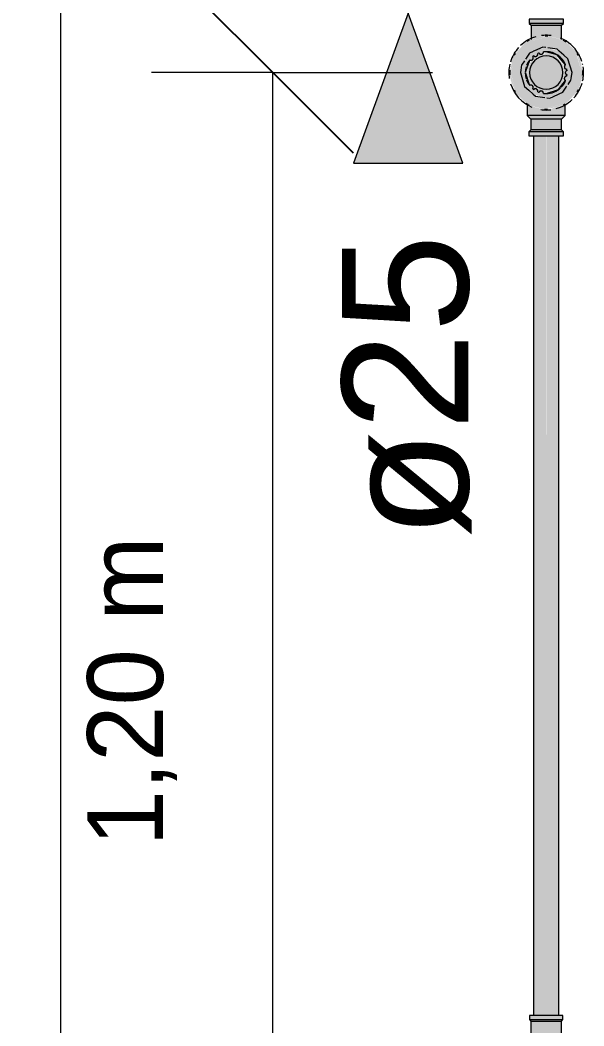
# Model space of a CAD drawing. Header units: metres. Extents: x 147 to 427, y -16 to 162.
# Drawn here: x 393.607 to 394.165, y 0.257 to 1.252 of the extents above; entities that cross this region are included whole.
import ezdxf

# ---------------------------------------------------------------- set-up
doc = ezdxf.new("R2010")
doc.units = ezdxf.units.M
for name, color, linetype, lineweight in [('A-ANNO-DIMS', 7, 'Continuous', 5), ('A-ANNO-DIMS-50', 7, 'Continuous', 5), ('P-PIPE', 7, 'Continuous', 5), ('P-PIPE-IDEN', 7, 'Continuous', 5), ('P-SANR-FIXT', 7, 'Continuous', 5)]:
    doc.layers.add(name, color=color, linetype=linetype, lineweight=lineweight)
doc.styles.add('Arial_25', font='arial.ttf', dxfattribs={"height": 0.125})
doc.styles.add('Century Gothic', font='GOTHIC.TTF', dxfattribs={"height": 0.05})
doc.styles.add('Century Gothic_1', font='GOTHIC.TTF', dxfattribs={"height": 0.075})
doc.dimstyles.new('Setores_1_5', dxfattribs={"dimscale": 0.3048, "dimtxt": 0.078313, "dimasz": 0.520833, "dimexe": 0.393701, "dimexo": 0.246063, "dimgap": 0.287073, "dimtad": 1, "dimrnd": 0.01, "dimzin": 0, "dimdsep": 46, "dimtxsty": 'Century Gothic_1', "dimblk1": 'OBLIQUE', "dimblk2": 'OBLIQUE', "dimsah": 1, "dimcen": 0.09, "dimazin": 0, "dimtfac": 1, "dimtdec": 4, "dimtix": 1, "dimtmove": 0, "dimatfit": 3, "dimfxl": 1, "dimtvp": 1, "dimtolj": 1, "dimtzin": 0, "dimarcsym": 2})
doc.dimstyles.new('Setores_1_mm', dxfattribs={"dimscale": 0.3048, "dimtxt": 0.052208, "dimasz": 0.520833, "dimexe": 0.393701, "dimexo": 0.246063, "dimgap": 0.287073, "dimtad": 1, "dimrnd": 0.01, "dimzin": 0, "dimdsep": 46, "dimtxsty": 'Century Gothic', "dimblk1": 'OBLIQUE', "dimblk2": 'OBLIQUE', "dimsah": 1, "dimcen": 0.09, "dimazin": 0, "dimtfac": 1, "dimtdec": 4, "dimtix": 1, "dimtmove": 0, "dimatfit": 3, "dimfxl": 1, "dimtvp": 1, "dimtolj": 1, "dimtzin": 0, "dimarcsym": 2})

# ---------------------------------------------------------------- blocks, each defined once
blk = doc.blocks.new('AF_Soldavel_Curva 45_90 - Standard-V242-HH')
at = {"layer": 'P-PIPE', "true_color": 0x69503c}
for points in [[(-159.07452, 0.26339), (-159.04152, 0.26339), (-159.04209, 0.26739), (-159.07452, 0.26739)], [(-159.10391, 0.18596), (-159.09681, 0.18681), (-159.09199, 0.1877), (-159.08098, 0.19052), (-159.06672, 0.19935), (-159.06403, 0.20145), (-159.05977, 0.20571), (-159.05511, 0.21237), (-159.04844, 0.22334), (-159.04517, 0.23666), (-159.04478, 0.23892), (-159.04483, 0.24589), (-159.0722, 0.24537), (-159.07703, 0.22927), (-159.08823, 0.21824), (-159.10391, 0.21404), (-159.10391, 0.18633)], [(-159.04642, 0.23054), (-159.04475, 0.23892), (-159.04524, 0.23631), (-159.04627, 0.2313)], [(-159.12141, 0.1835), (-159.12141, 0.2165), (-159.12541, 0.21594), (-159.12541, 0.1835)], [(-159.10909, 0.1849), (-159.10501, 0.1849), (-159.10501, 0.2151), (-159.12001, 0.21459), (-159.12001, 0.1849)]]:
    blk.add_hatch(color=27, dxfattribs=at).paths.add_polyline_path(points)
h = blk.add_hatch(color=27, dxfattribs=at)
h.paths.add_polyline_path([(-159.04338, 0.26199), (-159.04209, 0.26339), (-159.04252, 0.26339), (-159.04292, 0.26273)])
h.paths.add_polyline_path([(-159.04395, 0.26199), (-159.04338, 0.26247), (-159.04292, 0.26339), (-159.07312, 0.26296), (-159.07202, 0.26199), (-159.04515, 0.26199)])
h = blk.add_hatch(color=27, dxfattribs=at)
h.paths.add_polyline_path([(-159.04338, 0.24699), (-159.04292, 0.24699), (-159.04344, 0.26199)])
h.paths.add_polyline_path([(-159.04344, 0.24699), (-159.04338, 0.24699), (-159.04395, 0.26199), (-159.07312, 0.26199), (-159.07312, 0.24699), (-159.04384, 0.24699)])
h = blk.add_hatch(color=27, dxfattribs=at)
h.paths.add_polyline_path([(-159.04727, 0.24589), (-159.04627, 0.24699), (-159.06959, 0.24699), (-159.06813, 0.24589), (-159.04847, 0.24589)])
h.paths.add_polyline_path([(-159.07, 0.24589), (-159.0701, 0.24699), (-159.07052, 0.24653), (-159.0701, 0.24601)])
h.paths.add_polyline_path([(-159.07122, 0.24589), (-159.07122, 0.24699), (-159.07195, 0.2467)])
h.paths.add_polyline_path([(-159.04605, 0.24589), (-159.04483, 0.24699), (-159.04552, 0.24653), (-159.04597, 0.24599)])
h = blk.add_hatch(color=27, dxfattribs=at)
h.paths.add_polyline_path([(-159.12141, 0.18449), (-159.12001, 0.186), (-159.1205, 0.21464), (-159.12141, 0.2151), (-159.12141, 0.18482)])
h.paths.add_polyline_path([(-159.12141, 0.1835), (-159.12001, 0.1849), (-159.12141, 0.18406)])
h = blk.add_hatch(color=27, dxfattribs=at)
h.paths.add_polyline_path([(-159.10501, 0.18843), (-159.10391, 0.1896), (-159.10449, 0.21187), (-159.10501, 0.21178), (-159.10501, 0.18868)])
h.paths.add_polyline_path([(-159.10501, 0.18712), (-159.10391, 0.18803), (-159.10501, 0.18785), (-159.10501, 0.1875)])
h.paths.add_polyline_path([(-159.10501, 0.18581), (-159.10418, 0.18688), (-159.10501, 0.18669), (-159.10501, 0.18633)])
h.paths.add_polyline_path([(-159.10391, 0.21198), (-159.10501, 0.21311), (-159.10455, 0.2125), (-159.10401, 0.21205)])
at = {"layer": 'P-PIPE'}
for p, q in [((-159.07452, 0.26739), (-159.07452, 0.26339)), ((-159.04152, 0.26739), (-159.07452, 0.26739)), ((-159.07452, 0.26339), (-159.07312, 0.26199)), ((-159.07452, 0.26339), (-159.04152, 0.26339)), ((-159.07312, 0.26199), (-159.07312, 0.24699)), ((-159.07312, 0.26199), (-159.04292, 0.26199)), ((-159.04292, 0.26199), (-159.04152, 0.26339)), ((-159.04292, 0.24699), (-159.04292, 0.26199)), ((-159.04152, 0.26339), (-159.04152, 0.26739)), ((-159.07312, 0.24699), (-159.07206, 0.24589)), ((-159.07312, 0.24699), (-159.04292, 0.24699)), ((-159.07206, 0.24589), (-159.04398, 0.24589)), ((-159.04398, 0.24589), (-159.04292, 0.24699)), ((-159.12141, 0.2165), (-159.12541, 0.2165)), ((-159.12541, 0.2165), (-159.12541, 0.1835)), ((-159.12001, 0.2151), (-159.12141, 0.2165)), ((-159.12141, 0.2165), (-159.12141, 0.1835)), ((-159.10501, 0.2151), (-159.12001, 0.2151)), ((-159.12001, 0.2151), (-159.12001, 0.1849)), ((-159.10391, 0.21404), (-159.10501, 0.2151)), ((-159.10501, 0.2151), (-159.10501, 0.1849)), ((-159.10391, 0.21404), (-159.10391, 0.18596)), ((-159.12541, 0.1835), (-159.12141, 0.1835)), ((-159.12141, 0.1835), (-159.12001, 0.1849)), ((-159.12001, 0.1849), (-159.10501, 0.1849)), ((-159.10501, 0.1849), (-159.10391, 0.18596))]:
    blk.add_line(p, q, dxfattribs=at)
at = {"layer": 'P-PIPE', "flags": 128}
for points in [[(-159.10391, 0.18596), (-159.10152, 0.18601), (-159.09913, 0.18615), (-159.09674, 0.18639), (-159.09437, 0.18673), (-159.09201, 0.18715), (-159.08967, 0.18768), (-159.08735, 0.18829), (-159.08506, 0.189), (-159.0828, 0.1898), (-159.08058, 0.19069), (-159.07839, 0.19167), (-159.07624, 0.19273), (-159.07414, 0.19388), (-159.07208, 0.19511), (-159.07008, 0.19643), (-159.06812, 0.19782), (-159.06623, 0.19929), (-159.0644, 0.20083), (-159.06263, 0.20245), (-159.06092, 0.20414), (-159.05929, 0.20589), (-159.05772, 0.20771), (-159.05623, 0.20958), (-159.05482, 0.21152), (-159.05349, 0.21351), (-159.05223, 0.21555), (-159.05106, 0.21764), (-159.04997, 0.21978), (-159.04897, 0.22196), (-159.04806, 0.22417), (-159.04723, 0.22642), (-159.0465, 0.22871), (-159.04586, 0.23102), (-159.04531, 0.23335), (-159.04486, 0.2357), (-159.0445, 0.23807), (-159.04423, 0.24046), (-159.04406, 0.24285), (-159.04399, 0.24524), (-159.04398, 0.24589)], [(-159.07206, 0.24589), (-159.07209, 0.24462), (-159.07217, 0.24334), (-159.07229, 0.24208), (-159.07247, 0.24082), (-159.0727, 0.23956), (-159.07298, 0.23832), (-159.07331, 0.23709), (-159.07368, 0.23587), (-159.07411, 0.23467), (-159.07458, 0.23349), (-159.0751, 0.23232), (-159.07566, 0.23118), (-159.07627, 0.23006), (-159.07693, 0.22897), (-159.07763, 0.22791), (-159.07837, 0.22687), (-159.07915, 0.22586), (-159.07997, 0.22489), (-159.08083, 0.22395), (-159.08172, 0.22304), (-159.08266, 0.22217), (-159.08362, 0.22134), (-159.08462, 0.22055), (-159.08565, 0.2198), (-159.08671, 0.21909), (-159.08779, 0.21842), (-159.0889, 0.2178), (-159.09004, 0.21722), (-159.0912, 0.21669), (-159.09237, 0.2162), (-159.09357, 0.21577), (-159.09478, 0.21538), (-159.09601, 0.21504), (-159.09725, 0.21475), (-159.0985, 0.2145), (-159.09976, 0.21431), (-159.10103, 0.21417), (-159.1023, 0.21408), (-159.10357, 0.21404), (-159.10391, 0.21404)]]:
    blk.add_lwpolyline(points, dxfattribs=at)
blk = doc.blocks.new('AF_Registro de Pressão - Ø3_4_ _25mm_-V263-HH')
at = {"layer": 'P-SANR-FIXT', "true_color": 0xe1e1e1}
h = blk.add_hatch(color=254, dxfattribs=at)
h.paths.add_polyline_path([(-159.05802, 1.16304), (-159.05802, 1.16389), (-159.06243, 1.16447), (-159.06441, 1.16477), (-159.05803, 1.16304)])
h.paths.add_polyline_path([(-159.06968, 1.16634), (-159.07661, 1.16925), (-159.07938, 1.17126), (-159.07964, 1.17136), (-159.08669, 1.1787), (-159.09012, 1.18408), (-159.09072, 1.18408), (-159.08933, 1.18081), (-159.07564, 1.16776), (-159.06992, 1.16638)])
h.paths.add_polyline_path([(-159.0935, 1.19446), (-159.09361, 1.20196), (-159.09358, 1.20427), (-159.09325, 1.20577), (-159.09483, 1.19942), (-159.09359, 1.19478)])
h.paths.add_polyline_path([(-159.09226, 1.21018), (-159.09003, 1.21609), (-159.08809, 1.2195), (-159.088, 1.22051), (-159.09027, 1.21761), (-159.09217, 1.21052)])
h.paths.add_polyline_path([(-159.0827, 1.22582), (-159.07807, 1.22938), (-159.07795, 1.23), (-159.07022, 1.23348), (-159.07782, 1.23069), (-159.08229, 1.22622)])
h.paths.add_polyline_path([(-159.06359, 1.23547), (-159.06056, 1.23578), (-159.05802, 1.23611), (-159.05822, 1.23691), (-159.06309, 1.2356)])
h = blk.add_hatch(color=254, dxfattribs=at)
h.paths.add_polyline_path([(-159.09325, 1.2), (-159.08789, 1.21825), (-159.07564, 1.23051), (-159.05802, 1.23545), (-159.0581, 1.23585), (-159.0648, 1.2352), (-159.07102, 1.23325), (-159.07798, 1.22988), (-159.07807, 1.22938), (-159.08029, 1.22809), (-159.08853, 1.21878), (-159.09134, 1.21313), (-159.09355, 1.2033), (-159.09353, 1.20227)])
h.paths.add_polyline_path([(-159.05802, 1.16414), (-159.05802, 1.16477), (-159.07618, 1.17004), (-159.08853, 1.18239), (-159.09338, 1.19942), (-159.09359, 1.19615), (-159.09325, 1.19264), (-159.08848, 1.18112), (-159.08626, 1.17814), (-159.07938, 1.17126), (-159.07744, 1.17008), (-159.0753, 1.16868), (-159.06992, 1.16642), (-159.06243, 1.16447), (-159.05963, 1.16432)])
h = blk.add_hatch(color=254, dxfattribs=at)
h.paths.add_polyline_path([(-159.05802, 1.16477), (-159.05802, 1.17979), (-159.05959, 1.18059), (-159.0599, 1.18107), (-159.06079, 1.18181), (-159.06254, 1.18187), (-159.0631, 1.18187), (-159.06672, 1.18322), (-159.06708, 1.18384), (-159.06771, 1.18378), (-159.0708, 1.18614), (-159.07108, 1.18644), (-159.07025, 1.18801), (-159.07205, 1.18744), (-159.07289, 1.18769), (-159.07462, 1.18834), (-159.078, 1.19573), (-159.07847, 1.2017), (-159.0771, 1.2076), (-159.07386, 1.21241), (-159.07291, 1.21166), (-159.07166, 1.21283), (-159.07054, 1.21283), (-159.07108, 1.21356), (-159.06811, 1.21598), (-159.06749, 1.21592), (-159.06723, 1.2165), (-159.06411, 1.21788), (-159.06291, 1.21761), (-159.06255, 1.21819), (-159.06126, 1.21859), (-159.05984, 1.21947), (-159.05979, 1.21992), (-159.05802, 1.22068), (-159.05802, 1.23523), (-159.07564, 1.23051), (-159.08853, 1.21761), (-159.0931, 1.19942), (-159.08853, 1.18239), (-159.07564, 1.16949), (-159.06056, 1.16545)])
h.paths.add_polyline_path([(-159.05904, 1.175), (-159.06309, 1.17548), (-159.06885, 1.17762), (-159.06813, 1.1779), (-159.06813, 1.17797), (-159.05921, 1.17508)])
h.paths.add_polyline_path([(-159.07089, 1.17866), (-159.07758, 1.18408), (-159.07898, 1.18643), (-159.0789, 1.18676), (-159.07584, 1.18392), (-159.07585, 1.18343), (-159.07509, 1.18239), (-159.07395, 1.18202), (-159.07087, 1.1787)])
h.paths.add_polyline_path([(-159.07958, 1.18732), (-159.08015, 1.18814), (-159.08092, 1.1892), (-159.0813, 1.19378), (-159.07998, 1.1892), (-159.08003, 1.18882), (-159.07952, 1.18744)])
h.paths.add_polyline_path([(-159.08313, 1.20112), (-159.0821, 1.20721), (-159.07998, 1.2108), (-159.08305, 1.20118)])
h.paths.add_polyline_path([(-159.07904, 1.21308), (-159.0791, 1.21401), (-159.07784, 1.21563), (-159.07292, 1.22037), (-159.07227, 1.22037), (-159.07171, 1.22037), (-159.07509, 1.21761), (-159.07564, 1.21719), (-159.07698, 1.21495), (-159.0789, 1.21324)])
h.paths.add_polyline_path([(-159.07068, 1.22136), (-159.07009, 1.22184), (-159.0674, 1.22302), (-159.06426, 1.22407), (-159.06181, 1.22485), (-159.06056, 1.22499), (-159.06056, 1.22455), (-159.07063, 1.22138)])
h = blk.add_hatch(color=254, dxfattribs=at)
h.paths.add_polyline_path([(-159.05802, 1.16304), (-159.05581, 1.16421), (-159.05802, 1.16389), (-159.05802, 1.1635)])
h.paths.add_polyline_path([(-159.04844, 1.16561), (-159.0392, 1.16834), (-159.03719, 1.17108), (-159.03954, 1.16915), (-159.0411, 1.1684), (-159.04583, 1.16652), (-159.04843, 1.1657)])
h.paths.add_polyline_path([(-159.03145, 1.17609), (-159.02578, 1.18239), (-159.02533, 1.1854), (-159.02796, 1.1805), (-159.03074, 1.17698)])
h.paths.add_polyline_path([(-159.0232, 1.19205), (-159.02106, 1.2), (-159.02273, 1.2044), (-159.02249, 1.1967), (-159.0228, 1.19423), (-159.02317, 1.1924)])
h.paths.add_polyline_path([(-159.02393, 1.2107), (-159.02672, 1.21919), (-159.04041, 1.23224), (-159.04298, 1.23253), (-159.03641, 1.22864), (-159.02936, 1.2213), (-159.02613, 1.21636), (-159.02433, 1.21197)])
h.paths.add_polyline_path([(-159.04998, 1.2348), (-159.05802, 1.23696), (-159.05796, 1.23609), (-159.05362, 1.23553), (-159.05164, 1.23523), (-159.05019, 1.23482)])
h = blk.add_hatch(color=254, dxfattribs=at)
h.paths.add_polyline_path([(-159.05802, 1.16414), (-159.04842, 1.16576), (-159.041, 1.16845), (-159.03671, 1.17136), (-159.03576, 1.17191), (-159.02752, 1.18122), (-159.02473, 1.18679), (-159.02249, 1.1967), (-159.0228, 1.2), (-159.02796, 1.18194), (-159.04116, 1.16929), (-159.05802, 1.16455)])
h.paths.add_polyline_path([(-159.02244, 1.20167), (-159.02393, 1.2107), (-159.02644, 1.21691), (-159.02979, 1.22186), (-159.03666, 1.22874), (-159.03867, 1.22998), (-159.04075, 1.23132), (-159.04595, 1.23352), (-159.05362, 1.23553), (-159.05642, 1.23568), (-159.05802, 1.23539), (-159.05796, 1.23521), (-159.03997, 1.23006), (-159.02752, 1.21761), (-159.0228, 1.2)])
h.paths.add_polyline_path([(-159.02252, 1.1977), (-159.0221, 1.2), (-159.02247, 1.19996), (-159.02252, 1.19774)])
h = blk.add_hatch(color=254, dxfattribs=at)
h.paths.add_polyline_path([(-159.05802, 1.16477), (-159.04041, 1.16949), (-159.02752, 1.18239), (-159.0228, 1.2), (-159.02816, 1.21825), (-159.04041, 1.23051), (-159.05802, 1.23523), (-159.05802, 1.22068), (-159.05116, 1.21918), (-159.04744, 1.21739), (-159.04447, 1.2151), (-159.04073, 1.21089), (-159.03949, 1.20736), (-159.04026, 1.20705), (-159.04006, 1.2061), (-159.04009, 1.20572), (-159.04154, 1.20436), (-159.03964, 1.20417), (-159.03915, 1.20189), (-159.03916, 1.20028), (-159.03914, 1.19971), (-159.03967, 1.19573), (-159.0401, 1.19551), (-159.04154, 1.19542), (-159.04013, 1.19414), (-159.04007, 1.19367), (-159.0399, 1.1916), (-159.04512, 1.18408), (-159.04922, 1.18164), (-159.05218, 1.18059), (-159.05802, 1.17932), (-159.05802, 1.16568)])
h.paths.add_polyline_path([(-159.05701, 1.175), (-159.05296, 1.17644), (-159.0472, 1.17739), (-159.04865, 1.17698), (-159.05177, 1.17594), (-159.05424, 1.17515), (-159.05549, 1.17501), (-159.05685, 1.175)])
h.paths.add_polyline_path([(-159.05146, 1.17557), (-159.05145, 1.17594), (-159.05083, 1.17579)])
h.paths.add_polyline_path([(-159.04516, 1.17866), (-159.04518, 1.17872), (-159.04096, 1.18239), (-159.04041, 1.18281), (-159.03907, 1.18505), (-159.03684, 1.18659), (-159.03761, 1.18501), (-159.04313, 1.17963), (-159.04378, 1.17963)])
h.paths.add_polyline_path([(-159.03647, 1.18732), (-159.03627, 1.18805), (-159.03599, 1.18953), (-159.033, 1.19882), (-159.03292, 1.19883), (-159.03394, 1.19279), (-159.03627, 1.18743)])
h.paths.add_polyline_path([(-159.03292, 1.20112), (-159.03334, 1.20156), (-159.03468, 1.20881), (-159.03344, 1.20506), (-159.03292, 1.20117)])
h.paths.add_polyline_path([(-159.0368, 1.21317), (-159.03805, 1.21393), (-159.0402, 1.21657), (-159.04096, 1.21761), (-159.04237, 1.21825), (-159.04378, 1.22037), (-159.03867, 1.21614), (-159.03695, 1.21401)])
h.paths.add_polyline_path([(-159.04537, 1.22136), (-159.05045, 1.22271), (-159.05685, 1.225), (-159.05296, 1.22452), (-159.04719, 1.22238), (-159.04521, 1.22138)])
h = blk.add_hatch(color=254, dxfattribs=at)
h.paths.add_polyline_path([(-159.05802, 1.17979), (-159.05848, 1.18085), (-159.05979, 1.18008)])
h.paths.add_polyline_path([(-159.07432, 1.18737), (-159.07386, 1.18759), (-159.07291, 1.18834), (-159.07616, 1.19494), (-159.07706, 1.2), (-159.0753, 1.2076), (-159.07298, 1.21229), (-159.07441, 1.21204), (-159.07805, 1.20427), (-159.07861, 1.19942), (-159.07696, 1.19215), (-159.07438, 1.18747)])
h.paths.add_polyline_path([(-159.05802, 1.21904), (-159.05802, 1.22021), (-159.05984, 1.21947), (-159.05862, 1.21918)])
h = blk.add_hatch(color=254, dxfattribs=at)
h.paths.add_polyline_path([(-159.06968, 1.18834), (-159.07298, 1.1934), (-159.07422, 1.1978), (-159.07422, 1.2022), (-159.07338, 1.20563), (-159.07102, 1.20991), (-159.06968, 1.21166), (-159.07205, 1.21256), (-159.07597, 1.2061), (-159.07681, 1.1986), (-159.0753, 1.1924), (-159.07166, 1.18717), (-159.07025, 1.18801)])
h.paths.add_polyline_path([(-159.06627, 1.18573), (-159.06968, 1.18834), (-159.0708, 1.18614), (-159.06811, 1.18402), (-159.06749, 1.18408), (-159.06687, 1.18491)])
h.paths.add_polyline_path([(-159.06229, 1.18408), (-159.06627, 1.18573), (-159.06672, 1.18322), (-159.06411, 1.18212), (-159.06291, 1.18239), (-159.0625, 1.18352)])
h.paths.add_polyline_path([(-159.05802, 1.18224), (-159.05802, 1.18352), (-159.06236, 1.18352), (-159.06212, 1.18185), (-159.05895, 1.18215)])
h.paths.add_polyline_path([(-159.05802, 1.18096), (-159.05802, 1.18224), (-159.06204, 1.18161), (-159.05982, 1.18105)])
h.paths.add_polyline_path([(-159.06627, 1.21427), (-159.06229, 1.21592), (-159.0631, 1.21813), (-159.06636, 1.21699), (-159.06722, 1.21648), (-159.06637, 1.21451)])
h.paths.add_polyline_path([(-159.06968, 1.21166), (-159.06644, 1.21451), (-159.06815, 1.21596), (-159.07025, 1.21444), (-159.07108, 1.21356), (-159.07025, 1.21243)])
h.paths.add_polyline_path([(-159.06229, 1.21592), (-159.05802, 1.21648), (-159.05825, 1.21778), (-159.06248, 1.21761), (-159.06236, 1.21648)])
h.paths.add_polyline_path([(-159.05802, 1.21776), (-159.05802, 1.21904), (-159.06204, 1.21839), (-159.05831, 1.2178)])
blk.add_hatch(color=254, dxfattribs=at).paths.add_polyline_path([(-159.05802, 1.18352), (-159.05239, 1.18464), (-159.04811, 1.18701), (-159.04503, 1.19009), (-159.04318, 1.19314), (-159.04183, 1.1978), (-159.04183, 1.2022), (-159.04267, 1.20563), (-159.04503, 1.20991), (-159.04811, 1.21299), (-159.05116, 1.21485), (-159.05583, 1.21619), (-159.06022, 1.21619), (-159.06366, 1.21536), (-159.06794, 1.21299), (-159.07102, 1.20991), (-159.0723, 1.20824), (-159.07422, 1.2022), (-159.07422, 1.1978), (-159.07338, 1.19437), (-159.07102, 1.19009), (-159.06794, 1.18701), (-159.06489, 1.18515), (-159.06022, 1.18381), (-159.05955, 1.18372)])
h = blk.add_hatch(color=254, dxfattribs=at)
h.paths.add_polyline_path([(-159.05802, 1.17932), (-159.04978, 1.18134), (-159.04341, 1.18538), (-159.04317, 1.18593), (-159.04208, 1.18762), (-159.03936, 1.19186), (-159.03936, 1.19249), (-159.04023, 1.19341), (-159.04523, 1.18622), (-159.05043, 1.18254), (-159.05802, 1.18059), (-159.05802, 1.17979)])
h.paths.add_polyline_path([(-159.03992, 1.20668), (-159.03972, 1.20784), (-159.04352, 1.21422), (-159.04744, 1.21739), (-159.05177, 1.21938), (-159.0565, 1.22047), (-159.05802, 1.22021), (-159.05791, 1.219), (-159.047, 1.21552), (-159.03997, 1.20674)])
h = blk.add_hatch(color=254, dxfattribs=at)
h.paths.add_polyline_path([(-159.05802, 1.18096), (-159.04972, 1.18305), (-159.04346, 1.18807), (-159.0401, 1.1946), (-159.0421, 1.19573), (-159.04503, 1.19009), (-159.04811, 1.18701), (-159.05116, 1.18515), (-159.05583, 1.18381), (-159.05802, 1.18352), (-159.05802, 1.18105)])
h.paths.add_polyline_path([(-159.03975, 1.19547), (-159.03914, 1.19942), (-159.03916, 1.19972), (-159.04154, 1.2), (-159.04154, 1.19567), (-159.0401, 1.19551)])
h.paths.add_polyline_path([(-159.0421, 1.20427), (-159.04005, 1.20626), (-159.0479, 1.2158), (-159.05802, 1.219), (-159.05802, 1.21648), (-159.05239, 1.21536), (-159.04811, 1.21299), (-159.04503, 1.20991), (-159.04293, 1.20626), (-159.04243, 1.20506)])
h.paths.add_polyline_path([(-159.04154, 1.2), (-159.03914, 1.20028), (-159.03967, 1.20427), (-159.04009, 1.20462), (-159.0421, 1.20427), (-159.04166, 1.20088)])
at = {"layer": 'P-PIPE'}
for p, q in [((-159.06956, 1.22165), (-159.07077, 1.22111)), ((-159.04076, 1.21742), (-159.04519, 1.22128)), ((-159.07529, 1.18258), (-159.07086, 1.17872)), ((-159.04649, 1.17835), (-159.04528, 1.17889))]:
    blk.add_line(p, q, dxfattribs=at)
at = {"layer": 'P-PIPE', "flags": 128}
for points in [[(-159.05845, 1.22481), (-159.06151, 1.22526), (-159.06955, 1.22165)], [(-159.04523, 1.22131), (-159.04735, 1.22316), (-159.05654, 1.22452)], [(-159.07086, 1.22106), (-159.07458, 1.2194), (-159.07846, 1.21347)], [(-159.03252, 1.2), (-159.03655, 1.21375), (-159.04068, 1.21735)], [(-159.07964, 1.21167), (-159.08243, 1.20741), (-159.08353, 1.2)], [(-159.08353, 1.2), (-159.0795, 1.18625), (-159.07537, 1.18265)], [(-159.03641, 1.18833), (-159.03362, 1.19259), (-159.03252, 1.2)], [(-159.04519, 1.17894), (-159.04147, 1.1806), (-159.03759, 1.18653)], [(-159.07082, 1.17869), (-159.0687, 1.17684), (-159.05951, 1.17548)], [(-159.05739, 1.17516), (-159.05454, 1.17474), (-159.04649, 1.17835)]]:
    blk.add_lwpolyline(points, dxfattribs=at)
at = {"layer": 'P-SANR-FIXT'}
for p, q in [((-159.07024, 1.21669), (-159.07127, 1.21589)), ((-159.06516, 1.21941), (-159.06637, 1.21893)), ((-159.05802, 1.22068), (-159.06082, 1.22049)), ((-159.03746, 1.20224), (-159.03764, 1.20353)), ((-159.03764, 1.19647), (-159.03746, 1.19776)), ((-159.07127, 1.18411), (-159.07024, 1.18331)), ((-159.06637, 1.18107), (-159.06516, 1.18059)), ((-159.06082, 1.17951), (-159.05802, 1.17932))]:
    blk.add_line(p, q, dxfattribs=at)
at = {"layer": 'P-SANR-FIXT', "flags": 128}
for points in [[(-159.03888, 1.20783), (-159.04721, 1.21763), (-159.05802, 1.22068)], [(-159.07438, 1.21266), (-159.0787, 1.20055), (-159.07503, 1.18823), (-159.07438, 1.18734)], [(-159.05802, 1.17932), (-159.0458, 1.18331), (-159.03888, 1.19217)]]:
    blk.add_lwpolyline(points, dxfattribs=at)
at = {"layer": 'P-SANR-FIXT'}
for centre, radius, start, end in [((-159.05802, 1.2), 0.03696, 106.40234, 133.73036), ((-159.05802, 1.2), 0.03696, 90, 97.19983), ((-159.05802, 1.2), 0.03611, 90, 91.78157), ((-159.05802, 1.2), 0.03696, 82.49204, 90), ((-159.05802, 1.2), 0.03611, 87.33361, 90), ((-159.05802, 1.2), 0.03696, 30, 67.32118), ((-159.05802, 1.2), 0.03696, 137.94826, 150), ((-159.05802, 1.2), 0.03611, 118.01587, 121.32714), ((-159.05802, 1.2), 0.03611, 60.97156, 62.30758), ((-159.05802, 1.2), 0.03611, 57.05415, 60), ((-159.05802, 1.2), 0.03696, 150.367, 163.47897), ((-159.05802, 1.2), 0.03611, 148.14415, 151.91175), ((-159.05802, 1.2), 0.01648, 90, 270), ((-159.07313, 1.21457), 0.00228, 308.82567, 35.31104), ((-159.05802, 1.2), 0.02068, 126.20771, 129.81452), ((-159.06862, 1.21836), 0.00232, 225.80564, 282.31314), ((-159.06862, 1.21836), 0.00232, 314.83887, 14.19436), ((-159.05802, 1.2), 0.02068, 110.18548, 113.79229), ((-159.0631, 1.22041), 0.00229, 205.95935, 262.69688), ((-159.0631, 1.22041), 0.00229, 276.88126, 291.06565), ((-159.0631, 1.22041), 0.00229, 305.25003, 333.61879), ((-159.0631, 1.22041), 0.00229, 347.80318, 1.98756), ((-159.05802, 1.2), 0.02068, 90, 97.76142), ((-159.05802, 1.2), 0.02068, 22.23858, 90), ((-159.05802, 1.2), 0.01648, 270, 90), ((-159.05802, 1.2), 0.03611, 28.09659, 31.86234), ((-159.05802, 1.2), 0.03696, 17.36252, 29.633), ((-159.05802, 1.2), 0.03696, 167.09302, 188.98807), ((-159.05802, 1.2), 0.02068, 163.82188, 178.14402), ((-159.05802, 1.2), 0.02068, 142.25104, 159.63697), ((-159.03781, 1.20581), 0.00229, 188.93435, 203.11874), ((-159.03781, 1.20581), 0.00229, 217.30312, 274.04065), ((-159.03781, 1.20581), 0.00229, 118.01244, 132.19682), ((-159.05802, 1.2), 0.03696, 12.55326, 13.7459), ((-159.05802, 1.2), 0.03696, 347.09302, 8.98807), ((-159.05802, 1.2), 0.03611, 176.17281, 183.26782), ((-159.05802, 1.2), 0.02068, 181.60689, 197.98284), ((-159.03786, 1.1942), 0.00228, 84.68896, 171.17433), ((-159.03683, 1.2), 0.00232, 105.80564, 180), ((-159.03683, 1.2), 0.00232, 194.44261, 254.19436), ((-159.05802, 1.2), 0.02068, 6.20771, 9.81452), ((-159.05802, 1.2), 0.02068, 350.18548, 353.79229), ((-159.05802, 1.2), 0.03611, 356.17281, 3.56406), ((-159.05802, 1.2), 0.03696, 197.36252, 247.32118), ((-159.05802, 1.2), 0.02068, 200.35687, 217.74896), ((-159.07313, 1.18543), 0.00228, 324.68896, 51.17433), ((-159.05802, 1.2), 0.02068, 230.18548, 233.79229), ((-159.06862, 1.18164), 0.00232, 77.68686, 134.19436), ((-159.05802, 1.2), 0.02068, 270, 313.16424), ((-159.05802, 1.2), 0.02068, 316.00121, 337.74896), ((-159.05802, 1.2), 0.03696, 317.94826, 343.47897), ((-159.05802, 1.2), 0.03611, 208.09659, 211.86234), ((-159.06862, 1.18164), 0.00232, 345.80564, 45.16113), ((-159.05802, 1.2), 0.02068, 246.20771, 249.81249), ((-159.0631, 1.17959), 0.00229, 97.30312, 154.03272), ((-159.0631, 1.17959), 0.00229, 25.9861, 54.74997), ((-159.0631, 1.17959), 0.00229, 358.01244, 12.19682), ((-159.05802, 1.2), 0.02068, 262.23858, 270), ((-159.05802, 1.2), 0.03611, 328.14415, 331.91175), ((-159.05802, 1.2), 0.03611, 236.91799, 240), ((-159.05802, 1.2), 0.03611, 240.97156, 242.30758), ((-159.05802, 1.2), 0.03611, 267.33361, 270), ((-159.05802, 1.2), 0.03611, 270, 271.78157), ((-159.05802, 1.2), 0.03696, 285.55416, 313.73036), ((-159.05802, 1.2), 0.03611, 298.01587, 301.32714), ((-159.05802, 1.2), 0.03696, 261.7963, 270), ((-159.05802, 1.2), 0.03696, 270, 277.19983)]:
    blk.add_arc(centre, radius, start, end, dxfattribs=at)
for points, knots in [([(-159.07248, 1.21238), (-159.07218, 1.21247), (-159.07169, 1.21274), (-159.07117, 1.21334), (-159.07098, 1.21378), (-159.07092, 1.214)], [0, 0, 0, 0, 0.4, 0.7, 1, 1, 1, 1]), ([(-159.07092, 1.214), (-159.0709, 1.21409), (-159.07087, 1.21425), (-159.07085, 1.2145), (-159.07085, 1.21475), (-159.07088, 1.21498), (-159.07093, 1.21519), (-159.07102, 1.21544), (-159.07113, 1.21568), (-159.07124, 1.21585), (-159.07127, 1.21589), (-159.07127, 1.21589)], [0, 0, 0, 0, 0.083333, 0.166667, 0.25, 0.333333, 0.416667, 0.5, 0.666667, 0.833333, 1, 1, 1, 1]), ([(-159.07024, 1.21669), (-159.07024, 1.21669), (-159.07022, 1.21666), (-159.07009, 1.21655), (-159.06991, 1.21642), (-159.06971, 1.2163), (-159.06952, 1.21621), (-159.0693, 1.21613), (-159.06909, 1.21608), (-159.06893, 1.21605), (-159.06876, 1.21603), (-159.06853, 1.21603), (-159.06836, 1.21604), (-159.06824, 1.21606)], [0, 0, 0, 0, 0.142857, 0.285714, 0.428571, 0.5, 0.571429, 0.678571, 0.732143, 0.785714, 0.839286, 0.892857, 1, 1, 1, 1]), ([(-159.06683, 1.21688), (-159.06678, 1.21694), (-159.06669, 1.21706), (-159.06657, 1.21726), (-159.06648, 1.21745), (-159.06641, 1.21762), (-159.06635, 1.21783), (-159.06631, 1.21805), (-159.0663, 1.21827), (-159.0663, 1.21847), (-159.06631, 1.21862), (-159.06633, 1.21874), (-159.06635, 1.21887), (-159.06637, 1.21893), (-159.06637, 1.21893)], [0, 0, 0, 0, 0.071429, 0.142857, 0.214286, 0.267857, 0.321429, 0.428571, 0.5, 0.571429, 0.678571, 0.732143, 0.785714, 1, 1, 1, 1]), ([(-159.06516, 1.21941), (-159.06516, 1.21941), (-159.06515, 1.21938), (-159.06508, 1.21925), (-159.06497, 1.21908), (-159.06484, 1.21892), (-159.0647, 1.21877), (-159.06454, 1.21863), (-159.06438, 1.21851), (-159.06424, 1.21843), (-159.0641, 1.21835), (-159.0639, 1.21827), (-159.06375, 1.21822), (-159.06364, 1.21819)], [0, 0, 0, 0, 0.142857, 0.285714, 0.428571, 0.5, 0.571429, 0.678571, 0.732143, 0.785714, 0.839286, 0.892857, 1, 1, 1, 1]), ([(-159.06159, 1.2187), (-159.06153, 1.21875), (-159.06143, 1.21885), (-159.06129, 1.21902), (-159.06117, 1.21919), (-159.06106, 1.21938), (-159.06098, 1.21956), (-159.0609, 1.2198), (-159.06083, 1.22012), (-159.06081, 1.22042), (-159.06082, 1.22049), (-159.06082, 1.22049)], [0, 0, 0, 0, 0.071429, 0.142857, 0.214286, 0.285714, 0.357143, 0.428571, 0.571429, 0.785714, 1, 1, 1, 1]), ([(-159.07432, 1.21263), (-159.07428, 1.2126), (-159.07417, 1.21254), (-159.07393, 1.21243), (-159.07367, 1.21235), (-159.07346, 1.21231), (-159.07322, 1.21229), (-159.07298, 1.21229), (-159.07273, 1.21232), (-159.07257, 1.21236), (-159.07248, 1.21238)], [0.1666667, 0.1666667, 0.1666667, 0.1666667, 0.3333333, 0.5, 0.5833333, 0.6666667, 0.75, 0.8333333, 0.9166667, 1, 1, 1, 1]), ([(-159.03888, 1.20783), (-159.03888, 1.20783), (-159.03891, 1.20781), (-159.03904, 1.20774), (-159.03921, 1.20762), (-159.03936, 1.20748), (-159.03951, 1.20734), (-159.03964, 1.20718), (-159.03975, 1.20701), (-159.03983, 1.20688), (-159.0399, 1.20673), (-159.03998, 1.20653), (-159.04003, 1.20637), (-159.04005, 1.20626)], [0, 0, 0, 0, 0.142857, 0.285714, 0.428571, 0.5, 0.571429, 0.678571, 0.732143, 0.785714, 0.839286, 0.892857, 1, 1, 1, 1]), ([(-159.03946, 1.20423), (-159.03941, 1.20418), (-159.03931, 1.20408), (-159.03914, 1.20394), (-159.03896, 1.20383), (-159.03877, 1.20373), (-159.03858, 1.20365), (-159.03834, 1.20358), (-159.03802, 1.20352), (-159.03772, 1.20352), (-159.03764, 1.20353), (-159.03764, 1.20353)], [0, 0, 0, 0, 0.071429, 0.142857, 0.214286, 0.285714, 0.357143, 0.428571, 0.571429, 0.785714, 1, 1, 1, 1]), ([(-159.03945, 1.19583), (-159.03967, 1.19561), (-159.03999, 1.19515), (-159.04017, 1.19437), (-159.04013, 1.1939), (-159.04007, 1.19367)], [0, 0, 0, 0, 0.4, 0.7, 1, 1, 1, 1]), ([(-159.03764, 1.19647), (-159.03764, 1.19647), (-159.03769, 1.19648), (-159.03789, 1.19649), (-159.03815, 1.19647), (-159.03841, 1.19642), (-159.03862, 1.19635), (-159.03884, 1.19627), (-159.03906, 1.19615), (-159.03926, 1.19601), (-159.03939, 1.19589), (-159.03945, 1.19583)], [0, 0, 0, 0, 0.166667, 0.333333, 0.5, 0.583333, 0.666667, 0.75, 0.833333, 0.916667, 1, 1, 1, 1]), ([(-159.03746, 1.20224), (-159.03746, 1.20224), (-159.0375, 1.20223), (-159.03766, 1.20218), (-159.03787, 1.20209), (-159.03806, 1.20197), (-159.03824, 1.20185), (-159.03842, 1.2017), (-159.03857, 1.20155), (-159.03868, 1.20142), (-159.03877, 1.20128), (-159.03889, 1.20108), (-159.03896, 1.20093), (-159.03901, 1.20082)], [0, 0, 0, 0, 0.142857, 0.285714, 0.428571, 0.5, 0.571429, 0.678571, 0.732143, 0.785714, 0.839286, 0.892857, 1, 1, 1, 1]), ([(-159.03901, 1.19918), (-159.03898, 1.19911), (-159.03892, 1.19897), (-159.03881, 1.19877), (-159.03869, 1.1986), (-159.03857, 1.19845), (-159.03842, 1.1983), (-159.03824, 1.19815), (-159.03806, 1.19803), (-159.03789, 1.19793), (-159.03775, 1.19786), (-159.03765, 1.19782), (-159.03751, 1.19778), (-159.03746, 1.19776), (-159.03746, 1.19776)], [0, 0, 0, 0, 0.071429, 0.142857, 0.214286, 0.267857, 0.321429, 0.428571, 0.5, 0.571429, 0.678571, 0.732143, 0.785714, 1, 1, 1, 1]), ([(-159.07248, 1.18762), (-159.07257, 1.18764), (-159.07273, 1.18768), (-159.07298, 1.18771), (-159.07322, 1.18771), (-159.07346, 1.18769), (-159.07367, 1.18765), (-159.07393, 1.18757), (-159.07417, 1.18746), (-159.07428, 1.1874), (-159.07432, 1.18737)], [0, 0, 0, 0, 0.0833333, 0.1666667, 0.25, 0.3333333, 0.4166667, 0.5, 0.6666667, 0.8333333, 0.8333333, 0.8333333, 0.8333333]), ([(-159.07092, 1.186), (-159.071, 1.1863), (-159.07125, 1.1868), (-159.07183, 1.18735), (-159.07226, 1.18755), (-159.07248, 1.18762)], [0, 0, 0, 0, 0.4, 0.7, 1, 1, 1, 1]), ([(-159.07127, 1.18411), (-159.07127, 1.18411), (-159.07124, 1.18415), (-159.07113, 1.18432), (-159.07102, 1.18456), (-159.07093, 1.18481), (-159.07088, 1.18502), (-159.07085, 1.18525), (-159.07085, 1.1855), (-159.07087, 1.18575), (-159.0709, 1.18591), (-159.07092, 1.186)], [0, 0, 0, 0, 0.166667, 0.333333, 0.5, 0.583333, 0.666667, 0.75, 0.833333, 0.916667, 1, 1, 1, 1]), ([(-159.06824, 1.18394), (-159.06832, 1.18395), (-159.06847, 1.18397), (-159.0687, 1.18397), (-159.06891, 1.18395), (-159.06909, 1.18392), (-159.0693, 1.18387), (-159.06952, 1.18379), (-159.06971, 1.1837), (-159.06989, 1.1836), (-159.07001, 1.18351), (-159.0701, 1.18344), (-159.07021, 1.18335), (-159.07024, 1.18331), (-159.07024, 1.18331)], [0, 0, 0, 0, 0.071429, 0.142857, 0.214286, 0.267857, 0.321429, 0.428571, 0.5, 0.571429, 0.678571, 0.732143, 0.785714, 1, 1, 1, 1]), ([(-159.04007, 1.19367), (-159.04005, 1.19359), (-159.04, 1.19342), (-159.0399, 1.19319), (-159.03978, 1.19298), (-159.03965, 1.19279), (-159.0395, 1.19262), (-159.03931, 1.19244), (-159.0391, 1.19229), (-159.03892, 1.19219), (-159.03888, 1.19217), (-159.03888, 1.19217)], [0, 0, 0, 0, 0.083333, 0.166667, 0.25, 0.333333, 0.416667, 0.5, 0.666667, 0.833333, 1, 1, 1, 1]), ([(-159.06637, 1.18107), (-159.06637, 1.18107), (-159.06636, 1.18111), (-159.06632, 1.18127), (-159.0663, 1.1815), (-159.0663, 1.18173), (-159.06631, 1.18195), (-159.06635, 1.18217), (-159.06641, 1.18238), (-159.06647, 1.18254), (-159.06654, 1.18269), (-159.06665, 1.18289), (-159.06675, 1.18303), (-159.06683, 1.18312)], [0, 0, 0, 0, 0.142857, 0.285714, 0.428571, 0.5, 0.571429, 0.678571, 0.732143, 0.785714, 0.839286, 0.892857, 1, 1, 1, 1]), ([(-159.06364, 1.18181), (-159.06371, 1.18179), (-159.06385, 1.18175), (-159.06405, 1.18167), (-159.06425, 1.18157), (-159.06442, 1.18146), (-159.06458, 1.18134), (-159.06477, 1.18117), (-159.06498, 1.18092), (-159.06513, 1.18066), (-159.06516, 1.18059), (-159.06516, 1.18059)], [0, 0, 0, 0, 0.071429, 0.142857, 0.214286, 0.285714, 0.357143, 0.428571, 0.571429, 0.785714, 1, 1, 1, 1]), ([(-159.06082, 1.17951), (-159.06082, 1.17951), (-159.06082, 1.17954), (-159.06082, 1.17969), (-159.06083, 1.17989), (-159.06087, 1.1801), (-159.06092, 1.18029), (-159.061, 1.18049), (-159.06109, 1.18067), (-159.06117, 1.18081), (-159.06126, 1.18094), (-159.06139, 1.18111), (-159.06151, 1.18123), (-159.06159, 1.1813)], [0, 0, 0, 0, 0.142857, 0.285714, 0.428571, 0.5, 0.571429, 0.678571, 0.732143, 0.785714, 0.839286, 0.892857, 1, 1, 1, 1])]:
    blk.add_open_spline(points, degree=3, knots=knots, dxfattribs=at)
for points in [[(-159.06824, 1.21606), (-159.06806, 1.21609), (-159.0677, 1.2162), (-159.06721, 1.21648), (-159.06694, 1.21674), (-159.06683, 1.21688)], [(-159.06364, 1.21819), (-159.06328, 1.2181), (-159.06253, 1.21811), (-159.06186, 1.21846), (-159.06159, 1.2187)], [(-159.04005, 1.20626), (-159.04012, 1.2059), (-159.04009, 1.20515), (-159.03972, 1.2045), (-159.03946, 1.20423)], [(-159.03901, 1.20082), (-159.03907, 1.20064), (-159.03916, 1.20028), (-159.03916, 1.19972), (-159.03907, 1.19936), (-159.03901, 1.19918)], [(-159.06683, 1.18312), (-159.06694, 1.18326), (-159.06721, 1.18352), (-159.0677, 1.1838), (-159.06806, 1.18391), (-159.06824, 1.18394)], [(-159.06159, 1.1813), (-159.06186, 1.18154), (-159.06253, 1.18189), (-159.06328, 1.1819), (-159.06364, 1.18181)]]:
    blk.add_open_spline(points, degree=3, dxfattribs=at)
blk = doc.blocks.new('AN_AF_Soldavel_Adaptador Curto com Bolsa e Rosca - Standard-V264-HH')
at = {"layer": 'P-PIPE', "true_color": 0x69503c}
for points in [[(-159.0416, 1.24874), (-159.04102, 1.24874), (-159.0416, 1.25274), (-159.07502, 1.25274), (-159.07445, 1.24874), (-159.04205, 1.24874)], [(-159.06879, 1.24684), (-159.04297, 1.24684), (-159.0416, 1.24874), (-159.074, 1.24874), (-159.07217, 1.24684), (-159.06885, 1.24684)], [(-159.04297, 1.23293), (-159.04352, 1.24684), (-159.07307, 1.24684), (-159.07253, 1.23307), (-159.05796, 1.23694), (-159.04298, 1.23293)]]:
    blk.add_hatch(color=27, dxfattribs=at).paths.add_polyline_path(points)
at = {"layer": 'P-PIPE'}
for p, q in [((-159.07502, 1.25274), (-159.07502, 1.24874)), ((-159.04102, 1.25274), (-159.07502, 1.25274)), ((-159.07502, 1.24874), (-159.07307, 1.24684)), ((-159.04102, 1.24874), (-159.07502, 1.24874)), ((-159.07307, 1.24684), (-159.07307, 1.23293)), ((-159.07307, 1.24684), (-159.04297, 1.24684)), ((-159.04297, 1.24684), (-159.04102, 1.24874)), ((-159.04297, 1.23293), (-159.04297, 1.24684)), ((-159.04102, 1.24874), (-159.04102, 1.25274))]:
    blk.add_line(p, q, dxfattribs=at)
blk = doc.blocks.new('AN_AF_Soldavel_Luva com Bucha de Latao - Standard-V265-HH')
at = {"layer": 'P-PIPE', "true_color": 0x009be6}
h = blk.add_hatch(color=142, dxfattribs=at)
h.paths.add_polyline_path([(-159.03987, 1.15775), (-159.03922, 1.15775), (-159.03955, 1.16799), (-159.05803, 1.16304), (-159.07682, 1.16776), (-159.07626, 1.15775), (-159.04036, 1.15775)])
h.paths.add_polyline_path([(-159.05802, 1.16389), (-159.05802, 1.16414), (-159.0587, 1.16407)])
for points in [[(-159.04397, 1.15405), (-159.04292, 1.15405), (-159.03987, 1.15775), (-159.07626, 1.15718), (-159.07243, 1.15405), (-159.04473, 1.15405)], [(-159.04329, 1.14355), (-159.04292, 1.14355), (-159.04338, 1.15405), (-159.07312, 1.15405), (-159.07261, 1.14355), (-159.04338, 1.14355)], [(-159.07512, 1.14155), (-159.04196, 1.14155), (-159.04384, 1.14355), (-159.07312, 1.14355), (-159.07454, 1.14213)], [(-159.05479, 1.13755), (-159.04092, 1.13755), (-159.04144, 1.14155), (-159.07512, 1.14155), (-159.07512, 1.13755), (-159.05488, 1.13755)]]:
    blk.add_hatch(color=142, dxfattribs=at).paths.add_polyline_path(points)
at = {"layer": 'P-PIPE'}
for p, q in [((-159.07682, 1.16831), (-159.07682, 1.15775)), ((-159.03922, 1.15775), (-159.03922, 1.16837)), ((-159.07682, 1.15775), (-159.07312, 1.15405)), ((-159.03922, 1.15775), (-159.07682, 1.15775)), ((-159.07312, 1.15405), (-159.07312, 1.14355)), ((-159.04292, 1.15405), (-159.07312, 1.15405)), ((-159.04292, 1.15405), (-159.03922, 1.15775)), ((-159.04292, 1.14355), (-159.04292, 1.15405)), ((-159.07312, 1.14355), (-159.07512, 1.14155)), ((-159.07512, 1.14155), (-159.07512, 1.13755)), ((-159.04092, 1.14155), (-159.07512, 1.14155)), ((-159.07512, 1.13755), (-159.04092, 1.13755)), ((-159.04292, 1.14355), (-159.07312, 1.14355)), ((-159.04092, 1.14155), (-159.04292, 1.14355)), ((-159.04092, 1.13755), (-159.04092, 1.14155))]:
    blk.add_line(p, q, dxfattribs=at)
blk = doc.blocks.new('Anotacao_Tuboseta - Fluxo 1-2612753-HH')
at = {"layer": 'P-PIPE-IDEN'}
blk.add_hatch(color=256, dxfattribs=at).paths.add_polyline_path([(-153.90367, 1.608), (-154.01187, 1.608), (-153.95777, 1.75663)])
for p, q in [((-153.95777, 1.75663), (-154.01187, 1.608)), ((-153.90367, 1.608), (-153.95777, 1.75663)), ((-154.01187, 1.608), (-153.90367, 1.608))]:
    blk.add_line(p, q, dxfattribs=at)
blk = doc.blocks.new('DIMBLOCK148-HH')
at = {"layer": 'A-ANNO-DIMS-50', "lineweight": 25}
for p, q in [((393.64753, 2.1), (393.56816, 2.17937)), ((393.64753, 2.1), (393.72691, 2.02062)), ((393.64753, 0), (393.56816, 0.07938)), ((393.64753, 0), (393.72691, -0.07938))]:
    blk.add_line(p, q, dxfattribs=at)
at = {"layer": 'A-ANNO-DIMS-50'}
for p, q in [((393.64753, 2.1), (393.52753, 2.1)), ((393.64753, 0), (393.64753, 2.1)), ((393.64753, 2.1), (394.05258, 2.1)), ((393.64753, 0), (393.61028, 0)), ((393.64753, 0), (393.76753, 0))]:
    blk.add_line(p, q, dxfattribs=at)
at = {"layer": 'A-ANNO-DIMS-50', "color": 0, "insert": (393.4639, 0.88467), "char_height": 0.075, "width": 0.3967839, "attachment_point": 1, "rotation": 90, "line_spacing_factor": 0.984502, "style": 'Century Gothic_1'}
blk.add_mtext('2,10 m', dxfattribs=at)
blk = doc.blocks.new('_Oblique')
at = {"color": 0, "linetype": 'ByBlock', "lineweight": -2}
blk.add_line((-0.5, -0.5), (0.5, 0.5), dxfattribs=at)
blk = doc.blocks.new('DIMBLOCK149-HH')
at = {"layer": 'A-ANNO-DIMS-50', "lineweight": 25}
for p, q in [((393.85719, 1.2), (393.77782, 1.27937)), ((393.85719, 1.2), (393.93657, 1.12062)), ((393.85719, 0), (393.77782, 0.07938)), ((393.85719, 0), (393.93657, -0.07938))]:
    blk.add_line(p, q, dxfattribs=at)
at = {"layer": 'A-ANNO-DIMS-50'}
for p, q in [((393.85719, 1.2), (393.73719, 1.2)), ((393.85719, 0), (393.85719, 1.2)), ((393.85719, 1.2), (394.01508, 1.2)), ((393.85719, 0), (393.81994, 0)), ((393.85719, 0), (393.97719, 0))]:
    blk.add_line(p, q, dxfattribs=at)
at = {"layer": 'A-ANNO-DIMS-50', "color": 0, "insert": (393.67356, 0.43467), "char_height": 0.075, "width": 0.3967839, "attachment_point": 1, "rotation": 90, "line_spacing_factor": 0.984502, "style": 'Century Gothic_1'}
blk.add_mtext('1,20 m', dxfattribs=at)
blk = doc.blocks.new('DIMBLOCK157-HH')
at = {"layer": 'A-ANNO-DIMS-50', "lineweight": 25}
for p, q in [((393.55757, 0.2), (393.47819, 0.27937)), ((393.55757, 0.2), (393.63694, 0.12062)), ((393.55757, 0), (393.47819, 0.07938)), ((393.55757, 0), (393.63694, -0.07938))]:
    blk.add_line(p, q, dxfattribs=at)
at = {"layer": 'A-ANNO-DIMS-50'}
for p, q in [((393.55757, 0.2), (393.52032, 0.2)), ((393.55757, 0), (393.55757, 0.2)), ((393.55757, 0.2), (393.67757, 0.2)), ((393.55757, 0), (393.52032, 0)), ((393.55757, 0), (393.67757, 0))]:
    blk.add_line(p, q, dxfattribs=at)
at = {"layer": 'A-ANNO-DIMS-50', "color": 0, "insert": (393.40598, -0.01022), "char_height": 0.05, "width": 0.2645226, "attachment_point": 1, "rotation": 90, "line_spacing_factor": 0.984502, "style": 'Century Gothic'}
blk.add_mtext('0,20 m', dxfattribs=at)

msp = doc.modelspace()

# ---------------------------------------------------------------- hatches: boundary and pattern name
at = {"layer": 'P-PIPE', "true_color": 0x00ffff}
for points in [[(394.11508, 0.26739), (394.12758, 0.26739), (394.12748, 1.13755), (394.11508, 1.13755), (394.11508, 0.26739)], [(394.14008, 0.26739), (394.13961, 1.13755), (394.12758, 1.13755), (394.12765, 0.26739), (394.14007, 0.26739)]]:
    msp.add_hatch(color=4, dxfattribs=at).paths.add_polyline_path(points)

# ---------------------------------------------------------------- linework, layer by layer
at = {"layer": 'P-PIPE'}
for p, q in [((394.11508, 1.13755), (394.11508, 0.26739)), ((394.14008, 0.26739), (394.14008, 1.13755))]:
    msp.add_line(p, q, dxfattribs=at)

# ---------------------------------------------------------------- block references
for name in ['AN_AF_Soldavel_Adaptador Curto com Bolsa e Rosca - Standard-V264-HH', 'AF_Registro de Pressão - Ø3_4_ _25mm_-V263-HH', 'AN_AF_Soldavel_Luva com Bucha de Latao - Standard-V265-HH', 'AF_Soldavel_Curva 45_90 - Standard-V242-HH']:
    msp.add_blockref(name, (553.1856, 0), dxfattribs=at)
at = {"layer": 'P-PIPE-IDEN'}
msp.add_blockref('Anotacao_Tuboseta - Fluxo 1-2612753-HH', (547.9488, -0.49769), dxfattribs=at)

# ---------------------------------------------------------------- texts
at = {"layer": 'P-PIPE-IDEN', "insert": (393.92553, 0.73939), "char_height": 0.125, "width": 0.3607594, "attachment_point": 1, "rotation": 90, "style": 'Arial_25'}
msp.add_mtext('ø25', dxfattribs=at)

# ---------------------------------------------------------------- dimensions: what is measured, and where the dimension line sits
at = {"layer": 'A-ANNO-DIMS'}
for base, p1, p2, dimstyle, override, picture, middle in [((393.64753, 2.1), (393.53528, 0), (394.12758, 2.1), 'Setores_1_5', {"dimpost": '<>', "dimfxl": 2.181929}, 'DIMBLOCK148-HH', (393.52065, 1.05)), ((393.85719, 1.2), (393.74494, 0), (394.09008, 1.2), 'Setores_1_5', {"dimpost": '<>', "dimfxl": 1.248646}, 'DIMBLOCK149-HH', (393.73031, 0.6)), ((393.55757, 0.2), (393.44532, 0), (393.44532, 0.2), 'Setores_1_mm', {"dimpost": '<>', "dimfxl": 0.2}, 'DIMBLOCK157-HH', (393.44381, 0.1))]:
    dim = msp.add_linear_dim(base=base, p1=p1, p2=p2, angle=90, dimstyle=dimstyle, override=override, dxfattribs=at)
    dim.commit()
    dim.dimension.update_dxf_attribs({"geometry": picture, "text_midpoint": middle})

doc.saveas('drawing.dxf')
